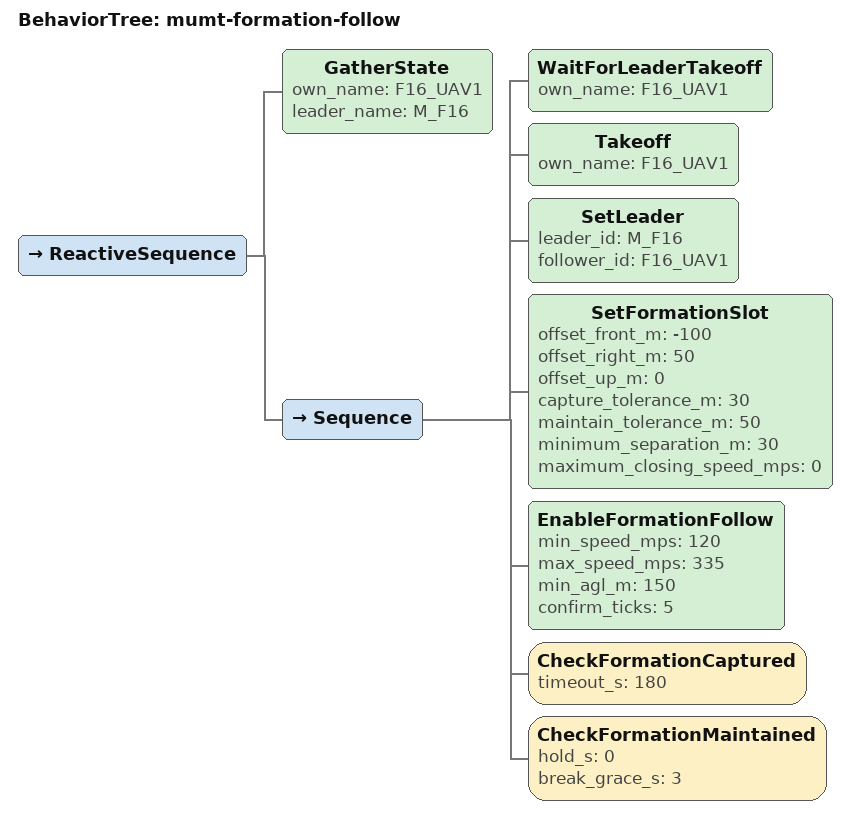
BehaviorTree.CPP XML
<?xml version="1.0" encoding="UTF-8"?>
<root BTCPP_format="4">
  <BehaviorTree ID="mumt-formation-follow">

    <ReactiveSequence>
      <GatherState own_name="F16_UAV1" leader_name="M_F16"/>
      <Sequence>
        <WaitForLeaderTakeoff own_name="F16_UAV1"/>
        <Takeoff own_name="F16_UAV1"/>
        <SetLeader leader_id="M_F16" follower_id="F16_UAV1"/>
        <SetFormationSlot offset_front_m="-100" offset_right_m="50" offset_up_m="0"
                           capture_tolerance_m="30" maintain_tolerance_m="50"
                           minimum_separation_m="30" maximum_closing_speed_mps="0"/>
        <EnableFormationFollow min_speed_mps="120" max_speed_mps="335"
                                min_agl_m="150" confirm_ticks="5"/>
        <CheckFormationCaptured timeout_s="180"/>
        <CheckFormationMaintained hold_s="0" break_grace_s="3"/>
      </Sequence>
    </ReactiveSequence>

  </BehaviorTree>
</root>
